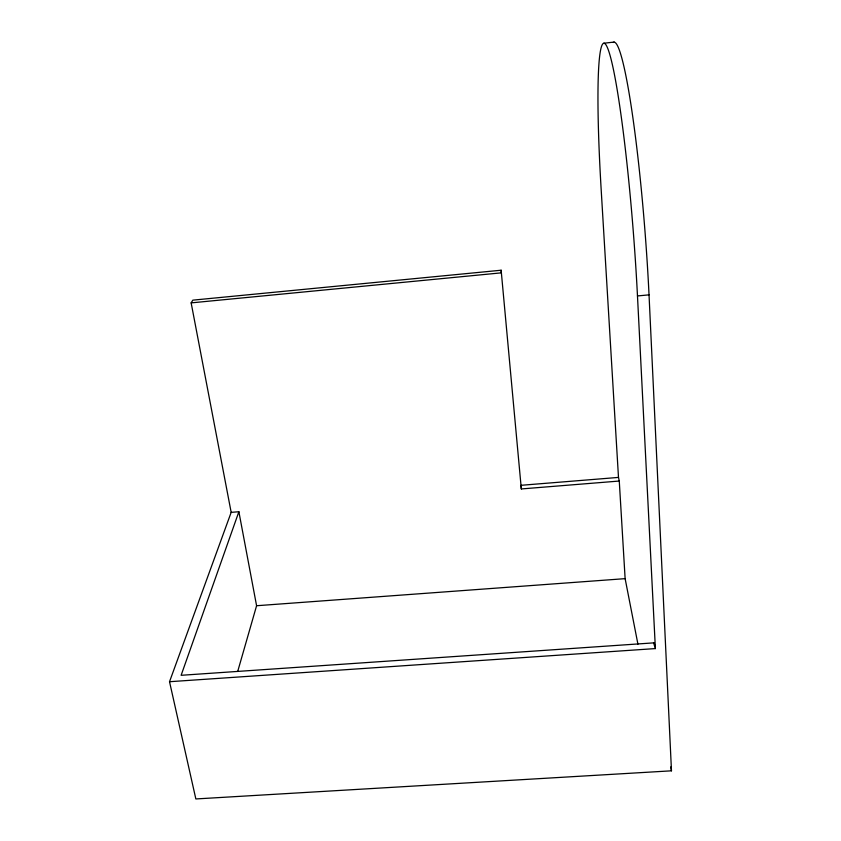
<?xml version="1.0" encoding="UTF-8"?>
<svg xmlns="http://www.w3.org/2000/svg" width="841" height="841" viewBox="0 0 841 841"><rect width="100%" height="100%" fill="white"/><g stroke="black" fill="none" stroke-linecap="round" stroke-linejoin="round"><path stroke-width="1.26" d="M237.761 671.244L256.589 605.73L238.876 511.738L231.17 512.358L169.525 681.715L195.848 798.95L671.475 770.819L649.031 294.855A189.992 16.011 85.5 0 0 613.299 42.492M238.876 511.738L181.12 675.302L654.151 642.839L655.391 648.579L169.525 681.715M231.17 512.358L191.149 302.886L192.82 300.153L501.141 270.224L521.325 488.947L619.27 481.041L625.126 578.65L637.93 644.185M603.733 43.248L614.266 42.05M191.149 302.886L501.278 272.852L501.141 270.224M655.391 648.579L637.478 295.948L649.031 294.855M619.27 481.041L618.492 477.415L521.094 485.299L521.325 488.947M256.589 605.73L625.126 578.65M670.687 766.96L671.475 770.819M618.492 477.415L601.157 189.299A189.845 14.56 85.5 0 1 608.663 50.912A189.845 14.56 85.5 0 1 637.478 295.948M654.151 642.839L654.287 645.446"/></g></svg>
